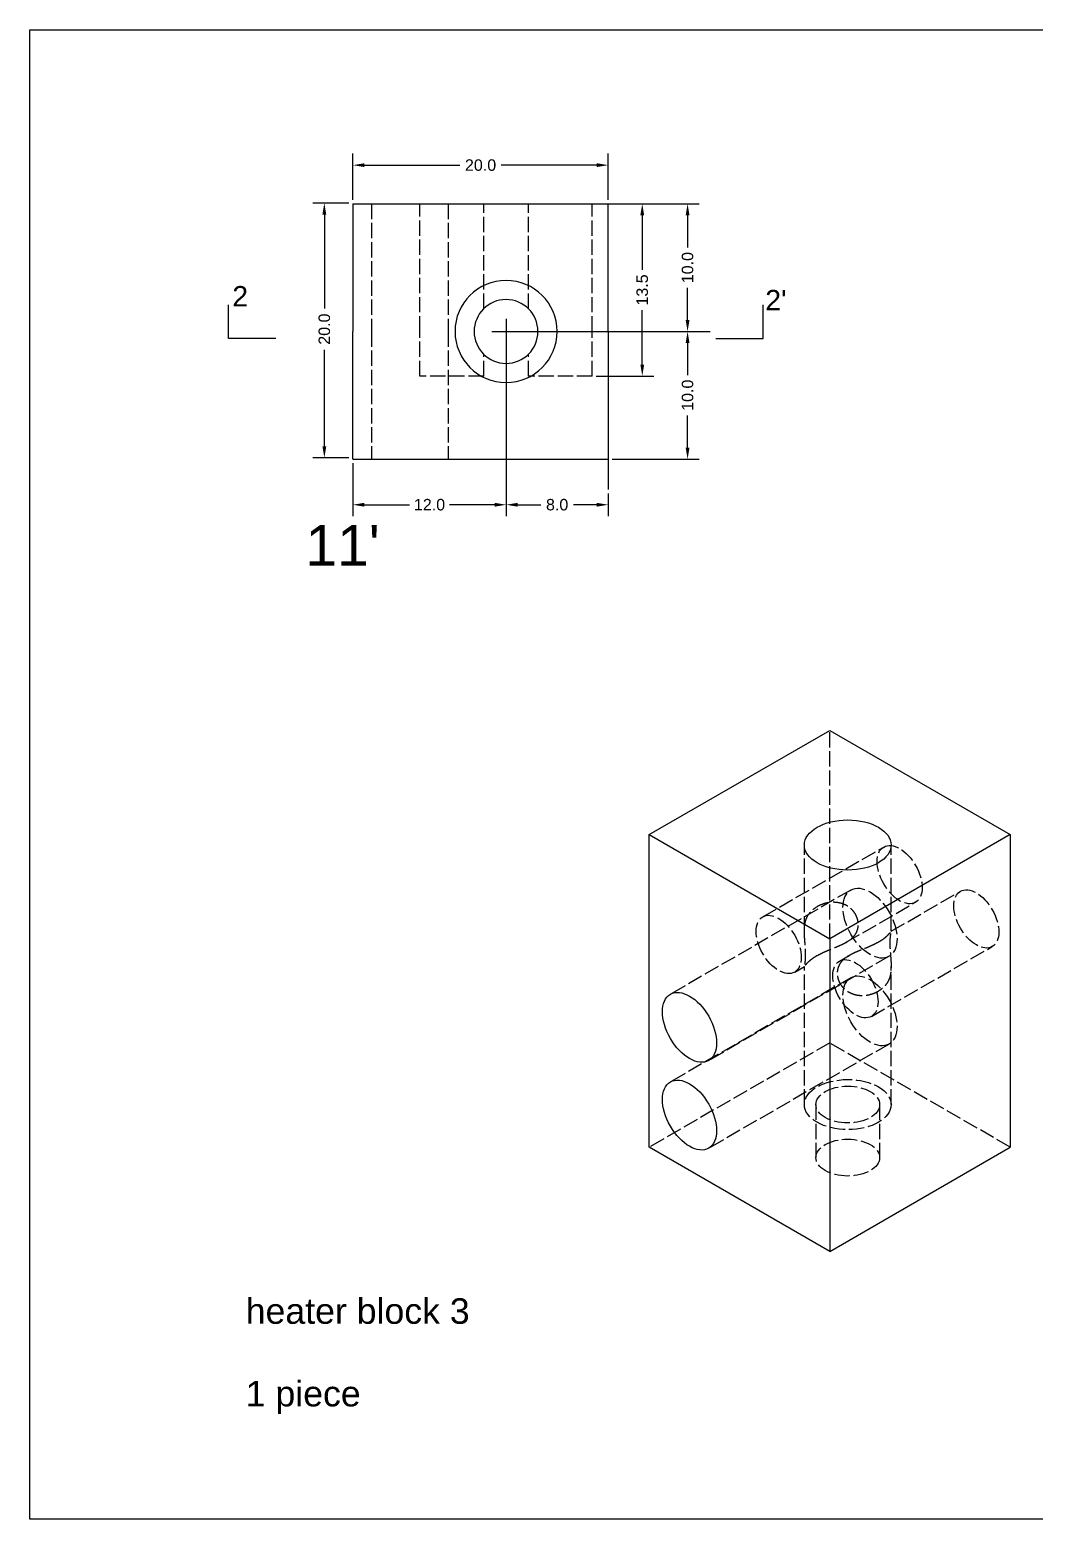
# Model space of a CAD drawing. Header units: inches. Extents: x -313 to 1965, y -639 to 520.
# Drawn here: x 1601.5 to 1680.2, y -63.4 to 53.3 of the extents above; entities that cross this region are included whole.
import ezdxf

# ---------------------------------------------------------------- set-up
doc = ezdxf.new("R2010")
doc.units = ezdxf.units.IN
doc.header["$MEASUREMENT"] = 0
doc.linetypes.add('ACAD_ISO02W100', pattern=[15, 12, -3])
for name, color, linetype in [('_dim', 1, 'Continuous'), ('PH-9E7', 251, 'ACAD_ISO02W100'), ('PV-9E7', 254, 'Continuous')]:
    doc.layers.add(name, color=color, linetype=linetype)
doc.styles.get("Standard").update_dxf_attribs({"font": 'arial.ttf'})
doc.dimstyles.new('Copy of Standard', dxfattribs={"dimscale": 5, "dimtxt": 0.18, "dimasz": 0.18, "dimexe": 0.18, "dimexo": 0.0625, "dimgap": 0.09, "dimtad": 0, "dimdec": 1, "dimzin": 0, "dimdsep": 46, "dimtxsty": 'Standard', "dimcen": 0.09, "dimadec": 0, "dimazin": 0, "dimtfac": 1, "dimtdec": 1, "dimtofl": 0, "dimtmove": 0, "dimatfit": 3, "dimfxl": 1, "dimtolj": 1, "dimtzin": 0, "dimarcsym": 0})

# ---------------------------------------------------------------- blocks, each defined once
blk = doc.blocks.new('*D80')
at = {"layer": '_dim', "color": 0, "lineweight": -2, "transparency": 16777216}
for p, q in [((1626.79, 40.02), (1626.79, 43.64)), ((1646.79, 40.02), (1646.79, 43.64)), ((1627.69, 42.74), (1635.16, 42.74)), ((1645.89, 42.74), (1638.41, 42.74))]:
    blk.add_line(p, q, dxfattribs=at)
at = {"layer": '_dim', "color": 0, "transparency": 16777216}
for points in [[(1627.69, 42.89), (1627.69, 42.59), (1626.79, 42.74)], [(1645.89, 42.89), (1645.89, 42.59), (1646.79, 42.74)]]:
    blk.add_solid(points, dxfattribs=at)
at = {"layer": 'Defpoints', "color": 0, "transparency": 16777216}
for p in [(1646.79, 42.74), (1626.79, 39.71), (1646.79, 39.71)]:
    blk.add_point(p, dxfattribs=at)
at = {"layer": '_dim', "color": 0, "transparency": 16777216, "insert": (1636.79, 42.74), "char_height": 0.9, "attachment_point": 5}
blk.add_mtext('\\A1;20.0', dxfattribs=at)
blk = doc.blocks.new('*D58')
at = {"layer": '_dim', "color": 0, "lineweight": -2, "transparency": 16777216}
for p, q in [((1626.48, 39.77), (1623.65, 39.77)), ((1624.55, 38.87), (1624.55, 31.51)), ((1624.55, 20.71), (1624.55, 28.26)), ((1626.46, 19.81), (1623.65, 19.81))]:
    blk.add_line(p, q, dxfattribs=at)
at = {"layer": '_dim', "color": 0, "transparency": 16777216}
for points in [[(1624.4, 38.87), (1624.7, 38.87), (1624.55, 39.77)], [(1624.4, 20.71), (1624.7, 20.71), (1624.55, 19.81)]]:
    blk.add_solid(points, dxfattribs=at)
at = {"layer": 'Defpoints', "color": 0, "transparency": 16777216}
for p in [(1626.79, 39.77), (1624.55, 19.81), (1626.78, 19.81)]:
    blk.add_point(p, dxfattribs=at)
at = {"layer": '_dim', "color": 0, "transparency": 16777216, "insert": (1624.55, 29.89), "char_height": 0.9, "attachment_point": 5, "rotation": 90}
blk.add_mtext('\\A1;20.0', dxfattribs=at)
blk = doc.blocks.new('*D74')
at = {"layer": '_dim', "color": 0, "lineweight": -2, "transparency": 16777216}
for p, q in [((1638.79, 17), (1638.79, 15.23)), ((1646.79, 17), (1646.79, 15.23)), ((1639.69, 16.13), (1641.52, 16.13)), ((1645.89, 16.13), (1644.06, 16.13))]:
    blk.add_line(p, q, dxfattribs=at)
at = {"layer": '_dim', "color": 0, "transparency": 16777216}
for points in [[(1639.69, 16.28), (1639.69, 15.98), (1638.79, 16.13)], [(1645.89, 16.28), (1645.89, 15.98), (1646.79, 16.13)]]:
    blk.add_solid(points, dxfattribs=at)
at = {"layer": 'Defpoints', "color": 0, "transparency": 16777216}
for p in [(1638.79, 17.31), (1646.79, 17.31), (1638.79, 16.13)]:
    blk.add_point(p, dxfattribs=at)
at = {"layer": '_dim', "color": 0, "transparency": 16777216, "insert": (1642.79, 16.13), "char_height": 0.9, "attachment_point": 5}
blk.add_mtext('\\A1;8.0', dxfattribs=at)
blk = doc.blocks.new('*D75')
at = {"layer": '_dim', "color": 0, "lineweight": -2, "transparency": 16777216}
for p, q in [((1647.1, 29.71), (1653.91, 29.71)), ((1653.01, 28.81), (1653.01, 26.28)), ((1653.01, 20.61), (1653.01, 23.13)), ((1647.1, 19.71), (1653.91, 19.71))]:
    blk.add_line(p, q, dxfattribs=at)
at = {"layer": '_dim', "color": 0, "transparency": 16777216}
for points in [[(1652.86, 28.81), (1653.16, 28.81), (1653.01, 29.71)], [(1652.86, 20.61), (1653.16, 20.61), (1653.01, 19.71)]]:
    blk.add_solid(points, dxfattribs=at)
at = {"layer": 'Defpoints', "color": 0, "transparency": 16777216}
for p in [(1646.79, 29.71), (1653.01, 29.71), (1646.79, 19.71)]:
    blk.add_point(p, dxfattribs=at)
at = {"layer": '_dim', "color": 0, "transparency": 16777216, "insert": (1653.01, 24.71), "char_height": 0.9, "attachment_point": 5, "rotation": 90}
blk.add_mtext('\\A1;10.0', dxfattribs=at)
blk = doc.blocks.new('*D56')
at = {"layer": '_dim', "color": 0, "lineweight": -2, "transparency": 16777216}
for p, q in [((1647.1, 39.71), (1653.91, 39.71)), ((1653.01, 38.81), (1653.01, 36.28)), ((1653.01, 30.61), (1653.01, 33.13)), ((1647.16, 29.71), (1653.91, 29.71))]:
    blk.add_line(p, q, dxfattribs=at)
at = {"layer": '_dim', "color": 0, "transparency": 16777216}
for points in [[(1652.86, 38.81), (1653.16, 38.81), (1653.01, 39.71)], [(1652.86, 30.61), (1653.16, 30.61), (1653.01, 29.71)]]:
    blk.add_solid(points, dxfattribs=at)
at = {"layer": 'Defpoints', "color": 0, "transparency": 16777216}
for p in [(1646.79, 39.71), (1653.01, 39.71), (1646.85, 29.71)]:
    blk.add_point(p, dxfattribs=at)
at = {"layer": '_dim', "color": 0, "transparency": 16777216, "insert": (1653.01, 34.71), "char_height": 0.9, "attachment_point": 5, "rotation": 90}
blk.add_mtext('\\A1;10.0', dxfattribs=at)
blk = doc.blocks.new('*D76')
at = {"layer": '_dim', "color": 0, "lineweight": -2, "transparency": 16777216}
for p, q in [((1626.79, 19.4), (1626.79, 15.23)), ((1638.79, 19.4), (1638.79, 15.23)), ((1627.69, 16.13), (1631.21, 16.13)), ((1637.89, 16.13), (1634.36, 16.13))]:
    blk.add_line(p, q, dxfattribs=at)
at = {"layer": '_dim', "color": 0, "transparency": 16777216}
for points in [[(1627.69, 16.28), (1627.69, 15.98), (1626.79, 16.13)], [(1637.89, 16.28), (1637.89, 15.98), (1638.79, 16.13)]]:
    blk.add_solid(points, dxfattribs=at)
at = {"layer": 'Defpoints', "color": 0, "transparency": 16777216}
for p in [(1626.79, 19.71), (1638.79, 19.71), (1626.79, 16.13)]:
    blk.add_point(p, dxfattribs=at)
at = {"layer": '_dim', "color": 0, "transparency": 16777216, "insert": (1632.79, 16.13), "char_height": 0.9, "attachment_point": 5}
blk.add_mtext('\\A1;12.0', dxfattribs=at)
blk = doc.blocks.new('*D81')
at = {"layer": '_dim', "color": 0, "lineweight": -2, "transparency": 16777216}
for p, q in [((1645.85, 39.71), (1650.36, 39.71)), ((1649.46, 38.81), (1649.46, 34.54)), ((1649.46, 27.11), (1649.46, 31.38)), ((1645.85, 26.21), (1650.36, 26.21))]:
    blk.add_line(p, q, dxfattribs=at)
at = {"layer": '_dim', "color": 0, "transparency": 16777216}
for points in [[(1649.31, 38.81), (1649.61, 38.81), (1649.46, 39.71)], [(1649.31, 27.11), (1649.61, 27.11), (1649.46, 26.21)]]:
    blk.add_solid(points, dxfattribs=at)
at = {"layer": 'Defpoints', "color": 0, "transparency": 16777216}
for p in [(1645.54, 39.71), (1649.46, 39.71), (1645.54, 26.21)]:
    blk.add_point(p, dxfattribs=at)
at = {"layer": '_dim', "color": 0, "transparency": 16777216, "insert": (1649.46, 32.96), "char_height": 0.9, "attachment_point": 5, "rotation": 90}
blk.add_mtext('\\A1;13.5', dxfattribs=at)

msp = doc.modelspace()

# ---------------------------------------------------------------- linework, layer by layer
at = {"layer": '_dim'}
msp.add_lwpolyline([(1601.47007, 53.34692), (1770.43396, 53.34692), (1770.43396, -63.36279), (1601.47007, -63.36279)], close=True, dxfattribs=at)
for points in [[(1620.74982, 29.15362), (1617.03062, 29.15362), (1617.03062, 31.80025)], [(1655.21221, 29.15362), (1658.93141, 29.15362), (1658.93141, 31.80025)], [(1638.78841, 30.69075), (1638.78841, 17.31135)], [(1637.66125, 29.70817), (1654.7705, 29.70817)], [(1646.78841, 19.70817), (1646.78841, 17.31135)]]:
    msp.add_lwpolyline(points, dxfattribs=at)
at = {"layer": 'PH-9E7', "ltscale": 0.1}
for p, q in [((1628.25592, 39.70817), (1628.25592, 29.70817)), ((1632.03841, 29.70817), (1632.03841, 39.70817)), ((1634.25592, 39.70817), (1634.25592, 29.70817)), ((1637.03841, 31.49352), (1637.03841, 39.70817)), ((1640.53841, 31.49352), (1640.53841, 39.70817)), ((1645.53841, 29.70817), (1645.53841, 39.70817)), ((1628.25592, 29.70817), (1628.25592, 19.70817)), ((1632.03841, 26.2117), (1632.03841, 29.70817)), ((1634.25592, 29.70817), (1634.25592, 19.70817)), ((1645.53841, 26.2117), (1645.53841, 29.70817)), ((1637.03841, 26.2117), (1637.03841, 27.92281)), ((1640.53841, 26.2117), (1640.53841, 27.92281)), ((1637.03841, 26.2117), (1632.03841, 26.2117)), ((1645.53841, 26.2117), (1640.53841, 26.2117))]:
    msp.add_line(p, q, dxfattribs=at)
at = {"layer": 'PH-9E7', "ltscale": 0.1, "extrusion": (7.5967e-14, 0.816497, 0.57735)}
for p, q in [((1664.14589, -17.88205), (1664.14589, -1.55212)), ((1658.90324, -16.15895), (1668.37597, -10.68987)), ((1662.16011, -17.29579), (1662.16011, -10.53359)), ((1668.96011, -17.29579), (1668.96011, -10.53359)), ((1665.8049, -14.05909), (1651.66276, -22.22406)), ((1665.44785, -18.15393), (1670.87597, -15.02)), ((1668.95825, -17.29391), (1674.38638, -14.15998)), ((1667.41365, -23.95919), (1676.88638, -18.49011)), ((1668.8049, -19.25524), (1654.66276, -27.42021)), ((1664.91365, -19.62906), (1665.67237, -19.19102)), ((1665.8049, -20.93138), (1651.66276, -29.09634)), ((1661.40324, -20.48908), (1662.16196, -20.05103)), ((1662.16011, -30.87174), (1662.16011, -20.04916)), ((1668.96011, -30.87174), (1668.96011, -20.04916)), ((1664.14589, -26.04702), (1650.00376, -34.21199)), ((1668.8049, -26.12753), (1654.66276, -34.2925)), ((1678.28803, -34.21199), (1664.14589, -26.04702)), ((1663.06011, -30.87174), (1663.06011, -35.02848)), ((1668.06011, -30.87174), (1668.06011, -35.02848))]:
    msp.add_line(p, q, dxfattribs=at)
at = {"layer": 'PH-9E7', "ltscale": 0.1}
for centre, major_axis in [((1669.62597, -12.85493), (-1.25, 2.16506)), ((1667.3049, -16.65717), (1.5, -2.59808)), ((1675.63638, -16.32504), (-1.25, 2.16506)), ((1660.15324, -18.32402), (1.25, -2.16506)), ((1666.16365, -21.79413), (1.25, -2.16506)), ((1667.3049, -23.52945), (1.5, -2.59808)), ((1665.56011, -30.87174), (3.4, 0)), ((1665.56011, -30.87174), (2.5, 0)), ((1665.56011, -35.02848), (2.5, 0))]:
    msp.add_ellipse(centre, major_axis=major_axis, ratio=0.577350269, dxfattribs=at)
for points, knots in [([(1663.15594, -19.20406), (1663.26018, -19.14388), (1663.37566, -19.08237), (1663.62377, -18.9604), (1663.7564, -18.89994), (1664.03098, -18.78137), (1664.17306, -18.72316), (1664.45688, -18.60819), (1664.5986, -18.55134), (1664.87316, -18.43668), (1665.02387, -18.37136), (1665.31337, -18.23083), (1665.45194, -18.15516), (1665.69305, -18.00143), (1665.80926, -17.91435), (1666.01385, -17.72236), (1666.10226, -17.61737), (1666.24375, -17.39263), (1666.29709, -17.27256), (1666.36717, -17.02396), (1666.38392, -16.89542), (1666.38392, -16.64053), (1666.36717, -16.50698), (1666.29709, -16.23951), (1666.24375, -16.10562), (1666.10226, -15.85094), (1666.01385, -15.7299), (1665.80926, -15.51337), (1665.69305, -15.41797), (1665.45194, -15.26341), (1665.31337, -15.19487), (1665.02387, -15.09309), (1664.87316, -15.05971), (1664.5986, -15.0244), (1664.45688, -15.01903), (1664.17306, -15.03302), (1664.03098, -15.05233), (1663.7564, -15.11204), (1663.62377, -15.15244), (1663.37566, -15.24872), (1663.26018, -15.30461), (1663.15594, -15.36479)], [4.542902229, 4.542902229, 4.542902229, 4.542902229, 4.985156553, 4.985156553, 5.427410877, 5.427410877, 5.869665202, 5.869665202, 6.311919526, 6.311919526, 6.762333133, 6.762333133, 7.21274674, 7.21274674, 7.68101117, 7.68101117, 8.149275599, 8.149275599, 8.617540029, 8.617540029, 9.085804458, 9.085804458, 9.554068887, 9.554068887, 10.022333317, 10.022333317, 10.490597746, 10.490597746, 10.958862176, 10.958862176, 11.409275783, 11.409275783, 11.85968939, 11.85968939, 12.301943714, 12.301943714, 12.744198038, 12.744198038, 13.186452363, 13.186452363, 13.628706687, 13.628706687, 13.628706687, 13.628706687]), ([(1663.15594, -19.20406), (1663.0517, -19.26425), (1662.95003, -19.3281), (1662.76102, -19.45851), (1662.67368, -19.52505), (1662.51929, -19.65415), (1662.45216, -19.71673), (1662.34046, -19.8301), (1662.29588, -19.88081), (1662.22717, -19.96434), (1662.1995, -20.002), (1662.16594, -20.048), (1662.15977, -20.0559), (1662.16049, -20.04095), (1662.16769, -20.01681), (1662.18895, -19.93067), (1662.20284, -19.8687), (1662.22877, -19.71068), (1662.24075, -19.61449), (1662.25709, -19.39692), (1662.26142, -19.27555), (1662.26142, -19.02065), (1662.25709, -18.87994), (1662.24075, -18.58145), (1662.22877, -18.42366), (1662.20284, -18.10227), (1662.18895, -17.93821), (1662.16769, -17.61583), (1662.16049, -17.45749), (1662.15977, -17.16414), (1662.16594, -17.01203), (1662.1995, -16.72374), (1662.22717, -16.58738), (1662.29588, -16.35387), (1662.34046, -16.24094), (1662.45216, -16.02659), (1662.51929, -15.92511), (1662.67368, -15.73715), (1662.76102, -15.65054), (1662.95003, -15.49446), (1663.0517, -15.42498), (1663.15594, -15.36479)], [4.542902229, 4.542902229, 4.542902229, 4.542902229, 4.985156553, 4.985156553, 5.427410877, 5.427410877, 5.869665202, 5.869665202, 6.311919526, 6.311919526, 6.762333133, 6.762333133, 7.21274674, 7.21274674, 7.68101117, 7.68101117, 8.149275599, 8.149275599, 8.617540029, 8.617540029, 9.085804458, 9.085804458, 9.554068887, 9.554068887, 10.022333317, 10.022333317, 10.490597746, 10.490597746, 10.958862176, 10.958862176, 11.409275783, 11.409275783, 11.85968939, 11.85968939, 12.301943714, 12.301943714, 12.744198038, 12.744198038, 13.186452363, 13.186452363, 13.628706687, 13.628706687, 13.628706687, 13.628706687]), ([(1667.96427, -18.14088), (1668.06851, -18.0807), (1668.17019, -18.01684), (1668.3592, -17.88644), (1668.44653, -17.81989), (1668.60093, -17.69079), (1668.66806, -17.62821), (1668.77976, -17.51484), (1668.82433, -17.46413), (1668.89305, -17.3806), (1668.92071, -17.34294), (1668.95427, -17.29694), (1668.96044, -17.28905), (1668.95973, -17.30399), (1668.95253, -17.32813), (1668.93126, -17.41427), (1668.91738, -17.47624), (1668.89145, -17.63427), (1668.87947, -17.73045), (1668.86313, -17.94802), (1668.85879, -18.0694), (1668.85879, -18.19684), (1668.85879, -18.32429), (1668.86313, -18.46501), (1668.87947, -18.7635), (1668.89145, -18.92128), (1668.91738, -19.24268), (1668.93126, -19.40673), (1668.95253, -19.72911), (1668.95973, -19.88745), (1668.96044, -20.1808), (1668.95427, -20.33291), (1668.92071, -20.6212), (1668.89305, -20.75757), (1668.82433, -20.99107), (1668.77976, -21.104), (1668.66806, -21.31835), (1668.60093, -21.41983), (1668.44653, -21.60779), (1668.3592, -21.6944), (1668.17019, -21.85049), (1668.06851, -21.91997), (1667.96427, -21.98015)], [-4.542902229, -4.542902229, -4.542902229, -4.542902229, -4.100647905, -4.100647905, -3.65839358, -3.65839358, -3.216139256, -3.216139256, -2.773884932, -2.773884932, -2.323471325, -2.323471325, -1.873057718, -1.873057718, -1.404793288, -1.404793288, -0.936528859, -0.936528859, -0.468264429, -0.468264429, 0, 0, 0, 0.468264429, 0.468264429, 0.936528859, 0.936528859, 1.404793288, 1.404793288, 1.873057718, 1.873057718, 2.323471325, 2.323471325, 2.773884932, 2.773884932, 3.216139256, 3.216139256, 3.65839358, 3.65839358, 4.100647905, 4.100647905, 4.542902229, 4.542902229, 4.542902229, 4.542902229]), ([(1667.96427, -18.14088), (1667.86003, -18.20106), (1667.74456, -18.26258), (1667.49645, -18.38455), (1667.36381, -18.445), (1667.08923, -18.56357), (1666.94715, -18.62178), (1666.66333, -18.73676), (1666.52162, -18.7936), (1666.24706, -18.90826), (1666.09635, -18.97359), (1665.80684, -19.11411), (1665.66828, -19.18978), (1665.42717, -19.34351), (1665.31095, -19.43059), (1665.10636, -19.62258), (1665.01796, -19.72757), (1664.87647, -19.95231), (1664.82312, -20.07238), (1664.75305, -20.32098), (1664.73629, -20.44952), (1664.73629, -20.57697), (1664.73629, -20.70441), (1664.75305, -20.83796), (1664.82312, -21.10543), (1664.87647, -21.23933), (1665.01796, -21.49401), (1665.10636, -21.61504), (1665.31095, -21.83158), (1665.42717, -21.92697), (1665.66828, -22.08153), (1665.80684, -22.15008), (1666.09635, -22.25185), (1666.24706, -22.28523), (1666.52162, -22.32054), (1666.66333, -22.32592), (1666.94715, -22.31192), (1667.08923, -22.29261), (1667.36381, -22.2329), (1667.49645, -22.19251), (1667.74456, -22.09622), (1667.86003, -22.04033), (1667.96427, -21.98015)], [-4.542902229, -4.542902229, -4.542902229, -4.542902229, -4.100647905, -4.100647905, -3.65839358, -3.65839358, -3.216139256, -3.216139256, -2.773884932, -2.773884932, -2.323471325, -2.323471325, -1.873057718, -1.873057718, -1.404793288, -1.404793288, -0.936528859, -0.936528859, -0.468264429, -0.468264429, 0, 0, 0, 0.468264429, 0.468264429, 0.936528859, 0.936528859, 1.404793288, 1.404793288, 1.873057718, 1.873057718, 2.323471325, 2.323471325, 2.773884932, 2.773884932, 3.216139256, 3.216139256, 3.65839358, 3.65839358, 4.100647905, 4.100647905, 4.542902229, 4.542902229, 4.542902229, 4.542902229])]:
    msp.add_open_spline(points, degree=3, knots=knots, dxfattribs=at)
at = {"layer": 'PV-9E7'}
for p, q in [((1626.78841, 39.70817), (1646.78841, 39.70817)), ((1626.78841, 39.70817), (1626.78841, 29.70817)), ((1646.78841, 29.70817), (1646.78841, 39.70817)), ((1626.78841, 19.70817), (1626.78841, 29.70817)), ((1646.78841, 29.70817), (1646.78841, 19.70817)), ((1626.78841, 19.70817), (1646.78841, 19.70817))]:
    msp.add_line(p, q, dxfattribs=at)
at = {"layer": 'PV-9E7', "extrusion": (7.5967e-14, 0.816497, 0.57735)}
for p, q in [((1650.00376, -9.71709), (1664.14589, -1.55212)), ((1664.14589, -1.55212), (1678.28803, -9.71709)), ((1650.00376, -34.21199), (1650.00376, -9.71709)), ((1650.00376, -9.71709), (1664.14589, -17.88205)), ((1678.28803, -9.71709), (1664.14589, -17.88205)), ((1678.28803, -9.71709), (1678.28803, -34.21199)), ((1664.14589, -17.88205), (1664.14589, -42.37695)), ((1664.14589, -42.37695), (1650.00376, -34.21199)), ((1664.14589, -42.37695), (1678.28803, -34.21199))]:
    msp.add_line(p, q, dxfattribs=at)
at = {"layer": 'PV-9E7'}
for radius, start, end in [(4, 0, 180), (2.5, 0, 180), (4, 180, 0), (2.5, 180, 0)]:
    msp.add_arc((1638.78841, 29.70817), radius, start, end, dxfattribs=at)
for centre, major_axis in [((1665.56011, -10.53359), (3.4, 0)), ((1653.16276, -24.82213), (1.5, -2.59808)), ((1653.16276, -31.69442), (1.5, -2.59808))]:
    msp.add_ellipse(centre, major_axis=major_axis, ratio=0.577350269, dxfattribs=at)

# ---------------------------------------------------------------- texts
at = {"layer": '_dim'}
for s, width, insert, char_height, attachment_point in [('2 ', 1.5251968, (1618.57832, 33.26537), 1.6, 3), ("2' ", 1.5251968, (1660.76466, 32.9615), 1.6, 3), ("11' ", 1.5251968, (1628.88881, 14.54615), 3.2, 3), ('heater block 3', 68.4613421, (1618.38875, -46.04997), 2, 1), ('1 piece', 68.4613421, (1618.38875, -52.5236), 2, 1)]:
    msp.add_mtext_dynamic_manual_height_columns(s, width=width, gutter_width=1, heights=[0], dxfattribs=dict(at, insert=insert, char_height=char_height, attachment_point=attachment_point))

# ---------------------------------------------------------------- dimensions: what is measured, and where the dimension line sits
for base, p1, p2, picture, middle in [((1646.78841, 42.74375), (1626.78841, 39.70817), (1646.78841, 39.70817), '*D80', (1636.78841, 42.74375)), ((1626.78841, 16.13125), (1638.78841, 19.70817), (1626.78841, 19.70817), '*D76', (1632.78841, 16.13125)), ((1638.78841, 16.13125), (1646.78841, 17.31135), (1638.78841, 17.31135), '*D74', (1642.78841, 16.13125))]:
    dim = msp.add_linear_dim(base=base, p1=p1, p2=p2, dimstyle='Copy of Standard', dxfattribs=at)
    dim.commit()
    dim.dimension.update_dxf_attribs({"geometry": picture, "text_midpoint": middle})
dim = msp.add_linear_dim(base=(1624.54816, 19.80817), p1=(1626.78841, 39.77067), p2=(1626.77675, 19.80817), angle=90, dimstyle='Copy of Standard', dxfattribs=at)
dim.commit()
dim.dimension.update_dxf_attribs({"geometry": '*D58', "text_midpoint": (1624.54816, 29.88942), "dimtype": 160})
for base, p1, p2, picture, middle in [((1649.46292, 39.70817), (1645.53841, 26.2117), (1645.53841, 39.70817), '*D81', (1649.46292, 32.95993)), ((1653.00563, 39.70817), (1646.85091, 29.70817), (1646.78841, 39.70817), '*D56', (1653.00563, 34.70817)), ((1653.00563, 29.70817), (1646.78841, 19.70817), (1646.78841, 29.70817), '*D75', (1653.00563, 24.70817))]:
    dim = msp.add_linear_dim(base=base, p1=p1, p2=p2, angle=90, dimstyle='Copy of Standard', dxfattribs=at)
    dim.commit()
    dim.dimension.update_dxf_attribs({"geometry": picture, "text_midpoint": middle})

doc.saveas('drawing.dxf')
